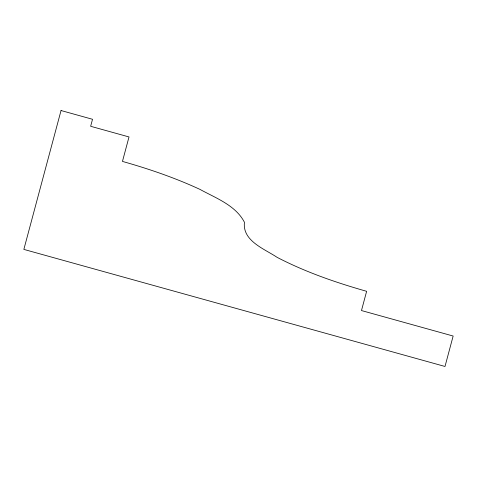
<?xml version="1.0" encoding="UTF-8"?>
<svg xmlns="http://www.w3.org/2000/svg" width="477" height="477" viewBox="0 0 477 477"><rect width="100%" height="100%" fill="white"/><g stroke="black" fill="none" stroke-linecap="round" stroke-linejoin="round"><path stroke-width="0.72" d="M61.038 110.533L23.85 249.399L444.999 366.467L453.15 336.035L361.477 310.551L366.628 291.31C335.903 282.575 305.507 272.087 277.101 257.341C264.568 248.922 242.215 240.968 244.445 222.288C235.632 205.271 215.795 198.092 199.887 189.351C174.952 177.808 148.884 168.876 122.458 161.417L129.011 136.947L90.648 126.286L92.52 119.286L61.038 110.533"/></g></svg>
